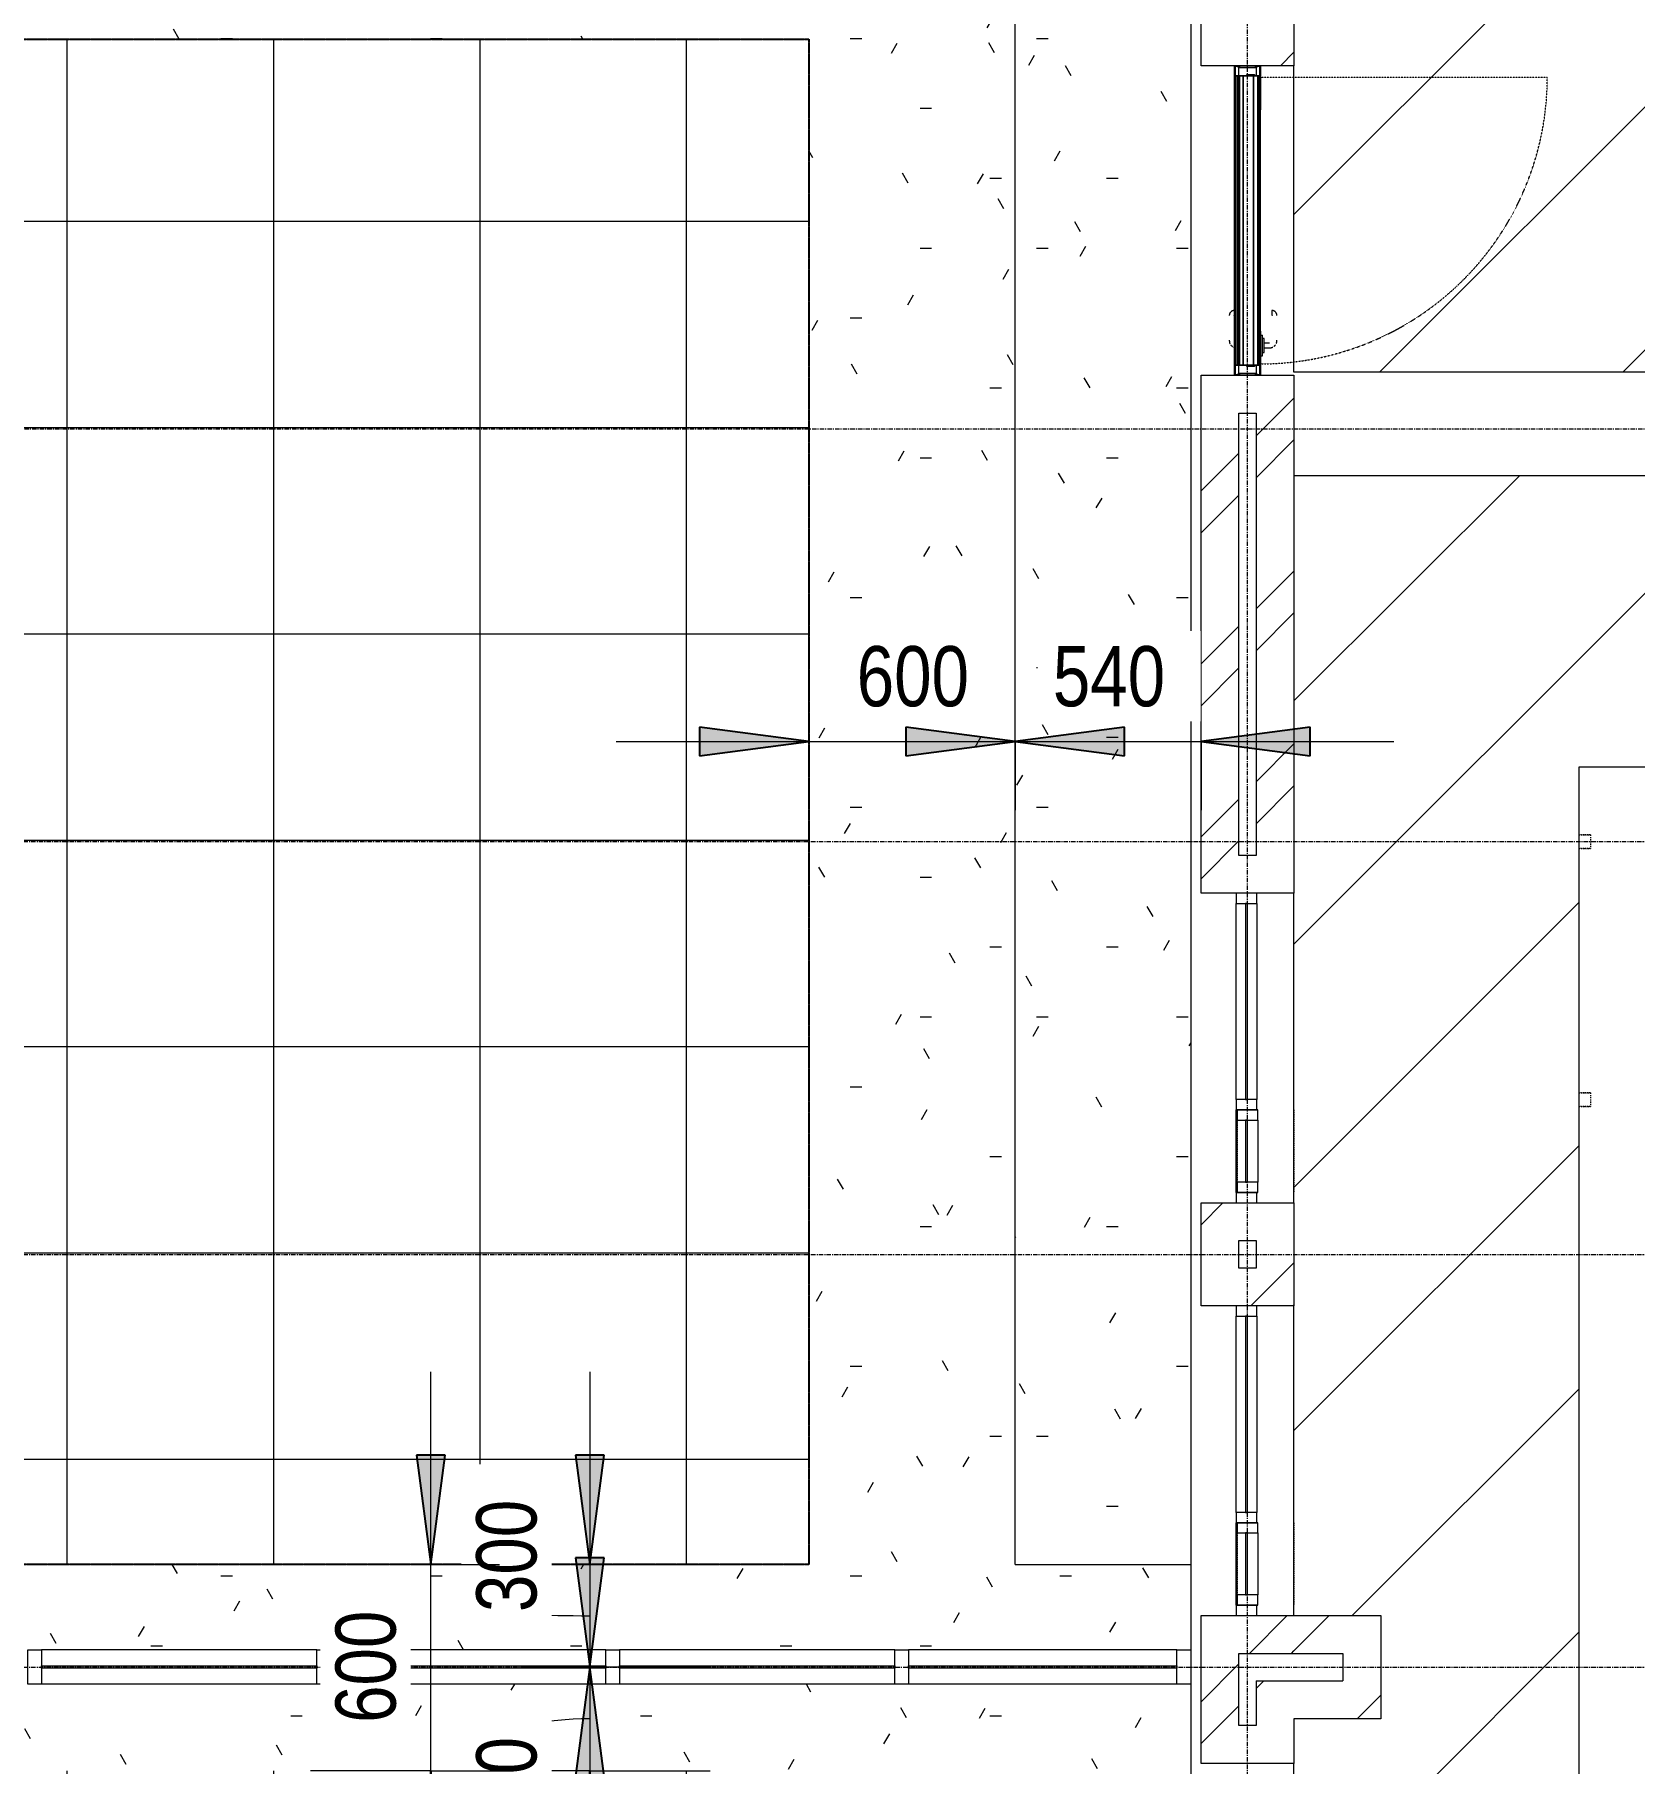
# Model space of a CAD drawing. Header units: millimetres. Extents: x 2814 to 112404, y -27229 to 26301.
# Drawn here: x 40302 to 44952, y -13956 to -8929 of the extents above; entities that cross this region are included whole.
import ezdxf

# ---------------------------------------------------------------- set-up
doc = ezdxf.new("R2010")
doc.units = ezdxf.units.MM
for name, pattern in [('Dash', [6.35, 3.175, -3.175]), ('Dash 1000', [2, 1, -1]), ('Detail Dash', [1.1, 0.55, -0.55]), ('Grid Line', [22.225, 12.7, -3.175, 3.175, -3.175])]:
    doc.linetypes.add(name, pattern=pattern)
for name, color, linetype, lineweight in [('A-ANNO-DIMS', 211, 'Continuous', 5), ('A-ANNO-DIMS-100', 211, 'Continuous', 5), ('A-CLNG', 13, 'Continuous', 9), ('A-CLNG-PATT', 13, 'Continuous', 9), ('A-DETL', 90, 'Continuous', 5), ('A-DOOR', 31, 'Continuous', 5), ('A-GLAZ', 151, 'Continuous', 5), ('A-GLAZ-CURT', 52, 'Continuous', 5), ('A-GLAZ-CWMG', 51, 'Continuous', 5), ('A-GLAZ-HDLN', 1, 'Dash', 9), ('A-WALL', 113, 'Continuous', 9), ('A-WALL-PATT', 111, 'Continuous', 9), ('I-WALL', 2, 'Continuous', 9), ('S-BEAM', 12, 'Continuous', 5), ('S-GRID', 1, 'Continuous', 5)]:
    doc.layers.add(name, color=color, linetype=linetype, lineweight=lineweight)
doc.styles.add('Arial_8', font='arial.ttf', dxfattribs={"width": 0.8, "height": 175})
doc.dimstyles.new('SVA_Arc_Length-1_8mm_BLUE_Arrow', dxfattribs={"dimscale": 304.8, "dimtxt": 178.545395, "dimasz": 1.041667, "dimexe": 0.656168, "dimexo": 0.0625, "dimgap": 0.164042, "dimtad": 1, "dimdec": 0, "dimrnd": 5, "dimzin": 0, "dimdsep": 46, "dimtxsty": 'Arial_8', "dimsah": 1, "dimcen": 0.09, "dimdle": 0.459318, "dimazin": 0, "dimtfac": 1, "dimtdec": 4, "dimtix": 1, "dimtmove": 0, "dimatfit": 3, "dimfxl": 1.148294, "dimfxlon": 1, "dimtvp": 1, "dimtfill": 1, "dimtolj": 1, "dimtzin": 0, "dimarcsym": 2})
doc.dimstyles.new('SVA_Arc_Length-1_8mm_BLUE_Arrow_3', dxfattribs={"dimscale": 304.8, "dimtxt": 178.545395, "dimasz": 1.041667, "dimexe": 0.656168, "dimexo": 0.0625, "dimgap": 0.164042, "dimtad": 1, "dimdec": 0, "dimrnd": 5, "dimzin": 0, "dimdsep": 46, "dimtxsty": 'Arial_8', "dimsah": 1, "dimcen": 0.09, "dimdle": 0.459318, "dimazin": 0, "dimtfac": 1, "dimtdec": 4, "dimtix": 1, "dimtmove": 1, "dimatfit": 3, "dimfxl": 1.148294, "dimfxlon": 1, "dimtvp": 1, "dimtfill": 1, "dimtolj": 1, "dimtzin": 0, "dimarcsym": 2})
pattern_1 = [(45, (60486, 0), (-251.447, 251.447), []), (45, (60486, 381), (-251.447, 251.447), [])]

# ---------------------------------------------------------------- blocks, each defined once
blk = doc.blocks.new('W-02 900x1660 - 900-1480273-CEILING - GROUND STOREY PLAN')
at = {"layer": 'A-GLAZ'}
for p, q in [((475, 27), (475, -33)), ((505, 27), (475, 27)), ((505, -33), (505, 27)), ((505, 27), (1075, 27)), ((505, 0), (505, -6)), ((1075, 0), (505, 0)), ((1075, 27), (1075, -33)), ((1105, 27), (1075, 27)), ((1075, -6), (1075, 0)), ((1105, 30), (1105, -30)), ((1135, 30), (1105, 30)), ((1105, -33), (1105, 27)), ((1135, -30), (1135, 30)), ((1135, 30), (1315, 30)), ((1135, 0), (1135, -6)), ((1315, 0), (1135, 0)), ((1315, 30), (1315, -30)), ((1345, 30), (1315, 30)), ((1315, -6), (1315, 0)), ((1345, -30), (1345, 30)), ((1345, 27), (1345, -33)), ((1375, 27), (1345, 27)), ((1375, -33), (1375, 27)), ((475, -33), (505, -33)), ((505, -6), (1075, -6)), ((1075, -33), (505, -33)), ((1075, -33), (1105, -33)), ((1105, -30), (1135, -30)), ((1345, -33), (1105, -33)), ((1135, -6), (1315, -6)), ((1315, -30), (1135, -30)), ((1315, -30), (1345, -30)), ((1345, -33), (1375, -33))]:
    blk.add_line(p, q, dxfattribs=at)
at = {"layer": 'A-GLAZ-HDLN'}
for p, q in [((1105, 135), (1345, 135)), ((1345, 135), (1330, 135)), ((1135, -30), (1345, -30))]:
    blk.add_line(p, q, dxfattribs=at)
blk = doc.blocks.new('System Panel - Glazed-1437301-CEILING - GROUND STOREY PLAN')
at = {"layer": 'A-GLAZ-CURT'}
for p, q in [((-390, -3.25), (-390, 3.25)), ((-390, 3.25), (390, 3.25)), ((390, 3.25), (390, -3.25)), ((390, -3.25), (-390, -3.25))]:
    blk.add_line(p, q, dxfattribs=at)
blk = doc.blocks.new('Rectangular Mullion - Rectangular Mullion 1-1416826-CEILING - GROUND STOREY PLAN')
at = {"layer": 'A-GLAZ-CWMG'}
for p, q in [((-19363.6, -13625.2), (-20163.6, -13625.2)), ((-19363.6, -13725.2), (-20163.6, -13725.2))]:
    blk.add_line(p, q, dxfattribs=at)
blk = doc.blocks.new('Door Aluminium - Single Opening Out with Cill - Door Aluminium Single Opening Out with Cill 900x2380-1421188-CEILING - GROUND STOREY PLAN')
at = {"layer": 'A-DOOR', "linetype": 'Detail Dash'}
blk.add_line((-417, 37.3), (-417, 871.3), dxfattribs=at)
at = {"layer": 'A-DOOR'}
for p, q in [((261.4, 70.5), (262.4, 70.5)), ((261.4, 70.5), (273.4, 70.5)), ((273.6, 70.5), (275.4, 70.5)), ((273.6, 70.5), (275.4, 70.5)), ((356.4, 63.5), (356.4, 48.1)), ((370.4, 48.1), (370.4, 63.5)), ((-450, 22), (-450, 37.5)), ((-450, 37.5), (-420, 37.5)), ((-448.5, 22), (-450, 22)), ((-448.5, 22), (-450, 22)), ((-445.5, 24.5), (-448.5, 24.5)), ((-448.5, 24.5), (-448.5, 22)), ((-445.5, 24.5), (-448.5, 24.5)), ((-448.5, 22), (-448.5, 24.5)), ((-448.5, 22), (-445.4, 22)), ((-422, 35.5), (-448, 35.5)), ((-448, 35.5), (-448, 26.3)), ((-448, 26.3), (-443.7, 26.3)), ((-445.5, -24.5), (-445.5, 24.5)), ((-443.7, 26.3), (-443.7, -26.3)), ((-422, 26.3), (-443.7, 26.3)), ((-424.4, -1.8), (-424.4, 20.3)), ((-424.4, 20.3), (-422, 20.3)), ((-424.4, 20.3), (-422, 20.3)), ((-421, 18.5), (-422.6, 18.5)), ((-422.6, 18.5), (-422.6, 0)), ((-421, 18.5), (-422.6, 18.5)), ((-422.6, 0), (-421.3, 0)), ((-422.6, 0), (-421.3, 0)), ((-422, 20.3), (-422, 35.5)), ((-421.3, 0), (-421, 3)), ((-421, 3), (-421.3, 0)), ((-421, 17), (-421, 18.5)), ((-421, 18.5), (-421, 17)), ((-420, 17), (-421, 17)), ((-421, 3), (-420, 3)), ((-420, 37.5), (-420, 35.5)), ((333.4, 37.5), (-420, 37.5)), ((-420, 35.5), (-420, 32)), ((420, 35.5), (-420, 35.5)), ((-420, 32), (-420, 29.9)), ((420, 32), (-420, 32)), ((-420, 29.9), (-420, 18.5)), ((420, 29.9), (-420, 29.9)), ((-420, 18.5), (-420, 17)), ((420, 18.5), (-420, 18.5)), ((-420, 17), (-420, -11.5)), ((420, 17), (-420, 17)), ((-417, 37.3), (-322, 37.3)), ((-417, 35.5), (-417, 37.3)), ((-322, 37.3), (-322, 35.5)), ((322, 37.3), (-322, 37.3)), ((322, 35.5), (322, 37.3)), ((322, 37.3), (417, 37.3)), ((393.4, 43.5), (333.4, 43.5)), ((333.4, 37.5), (333.4, 43.5)), ((333.4, 37.5), (393.4, 37.5)), ((343.4, 48.1), (343.4, 43.5)), ((383.4, 48.1), (343.4, 48.1)), ((344.1, 48.1), (343.4, 48.1)), ((383.4, 48.1), (382.8, 48.1)), ((383.4, 43.5), (383.4, 48.1)), ((393.4, 37.5), (393.4, 43.5)), ((420, 37.5), (393.4, 37.5)), ((417, 37.3), (417, 35.5)), ((420, 35.5), (420, 37.5)), ((420, 37.5), (450, 37.5)), ((420, 32), (420, 35.5)), ((420, 29.9), (420, 32)), ((420, 18.5), (420, 29.9)), ((420, 17), (420, 18.5)), ((420, -11.5), (420, 17)), ((421, 17), (420, 17)), ((420, 3), (421, 3)), ((422.6, 18.5), (421, 18.5)), ((421, 18.5), (421, 17)), ((422.6, 18.5), (421, 18.5)), ((421, 18.5), (421, 17)), ((421, 3), (421.3, 0)), ((421, 3), (421.3, 0)), ((421.3, 0), (422.6, 0)), ((421.3, 0), (422.6, 0)), ((448, 35.5), (422, 35.5)), ((422, 35.5), (422, 20.3)), ((443.7, 26.3), (422, 26.3)), ((422, 20.3), (424.4, 20.3)), ((422, 20.3), (424.4, 20.3)), ((422.6, 0), (422.6, 18.5)), ((424.4, 20.3), (424.4, -1.8)), ((443.7, -26.3), (443.7, 26.3)), ((443.7, 26.3), (448, 26.3)), ((445.4, 22), (448.5, 22)), ((448.5, 24.5), (445.5, 24.5)), ((445.5, 24.5), (445.5, -24.5)), ((448.5, 24.5), (445.5, 24.5)), ((448, 26.3), (448, 35.5)), ((448.5, 22), (448.5, 24.5)), ((448.5, 22), (448.5, 24.5)), ((450, 22), (448.5, 22)), ((450, 22), (448.5, 22)), ((450, 37.5), (450, 22)), ((-450, -37.5), (-450, -22)), ((-450, -22), (-448.5, -22)), ((-450, -22), (-448.5, -22)), ((-420, -37.5), (-450, -37.5)), ((-448.5, -22), (-448.5, -24.5)), ((-445.5, -22), (-448.5, -22)), ((-448.5, -24.5), (-448.5, -22)), ((-448.5, -24.5), (-445.5, -24.5)), ((-448.5, -24.5), (-445.5, -24.5)), ((-443.7, -26.3), (-448, -26.3)), ((-448, -26.3), (-448, -35.5)), ((-448, -35.5), (-421.8, -35.5)), ((-443.7, -26.3), (-421.8, -26.3)), ((-421.8, -1.8), (-424.4, -1.8)), ((-421.8, -1.8), (-424.4, -1.8)), ((-421.8, -35.5), (-421.8, -1.8)), ((-420, -11.5), (-420, -13)), ((420, -11.5), (-420, -11.5)), ((-420, -13), (-420, -22.1)), ((420, -13), (-420, -13)), ((-420, -22.1), (-420, -23.9)), ((420, -22.1), (-420, -22.1)), ((-420, -23.9), (-420, -28.6)), ((420, -23.9), (-420, -23.9)), ((-420, -28.6), (-420, -30)), ((420, -28.6), (-420, -28.6)), ((-420, -30), (-420, -34.5)), ((420, -30), (-420, -30)), ((-420, -34.5), (-420, -37.5)), ((420, -34.5), (-420, -34.5)), ((420, -37.5), (-420, -37.5)), ((273.4, -38), (261.4, -38)), ((262.4, -38), (261.4, -38)), ((275.4, -38), (273.6, -38)), ((275.4, -38), (273.6, -38)), ((420, -13), (420, -11.5)), ((420, -22.1), (420, -13)), ((420, -23.9), (420, -22.1)), ((420, -28.6), (420, -23.9)), ((420, -30), (420, -28.6)), ((420, -34.5), (420, -30)), ((420, -37.5), (420, -34.5)), ((450, -37.5), (420, -37.5)), ((424.4, -1.8), (421.8, -1.8)), ((421.8, -1.8), (421.8, -35.5)), ((424.4, -1.8), (421.8, -1.8)), ((421.8, -26.3), (443.7, -26.3)), ((421.8, -35.5), (448, -35.5)), ((448, -26.3), (443.7, -26.3)), ((448.5, -22), (445.5, -22)), ((445.5, -24.5), (448.5, -24.5)), ((445.5, -24.5), (448.5, -24.5)), ((448, -35.5), (448, -26.3)), ((448.5, -24.5), (448.5, -22)), ((448.5, -22), (450, -22)), ((448.5, -24.5), (448.5, -22)), ((448.5, -22), (450, -22)), ((450, -22), (450, -37.5))]:
    blk.add_line(p, q, dxfattribs=at)
at = {"layer": 'A-DOOR', "flags": 128}
for points in [[(265.3, 80.5), (264.9, 80.1), (264.5, 79.6), (264.2, 79.1), (263.8, 78.6), (263.5, 78.1), (263.2, 77.6), (262.9, 77), (262.7, 76.5), (262.5, 75.9), (262.3, 75.4), (262.1, 74.8), (261.9, 74.2), (261.8, 73.6), (261.7, 73), (261.6, 72.5), (261.5, 71.9), (261.5, 71.3), (261.4, 70.7), (261.4, 70.5)], [(276.4, 85.5), (275.8, 85.5), (275.2, 85.5), (274.7, 85.4), (274.1, 85.3), (273.5, 85.2), (272.9, 85.1), (272.3, 84.9), (271.7, 84.7), (271.2, 84.5), (270.6, 84.3), (270.1, 84.1), (269.5, 83.8), (269, 83.5), (268.5, 83.2), (268, 82.9), (267.5, 82.5), (267, 82.2), (266.6, 81.8)], [(275.4, 70.5), (275.4, 70.5), (275.4, 70.6), (275.5, 70.6), (275.5, 70.7), (275.5, 70.7), (275.5, 70.7), (275.5, 70.8), (275.5, 70.8), (275.5, 70.9), (275.5, 70.9), (275.5, 70.9), (275.6, 71), (275.6, 71), (275.6, 71), (275.6, 71.1), (275.6, 71.1), (275.7, 71.1), (275.7, 71.2), (275.7, 71.2), (275.7, 71.2), (275.8, 71.2), (275.8, 71.3), (275.8, 71.3), (275.9, 71.3), (275.9, 71.3), (275.9, 71.4), (276, 71.4), (276, 71.4), (276, 71.4), (276.1, 71.4), (276.1, 71.4), (276.2, 71.5), (276.2, 71.5), (276.2, 71.5), (276.3, 71.5), (276.3, 71.5), (276.4, 71.5), (276.4, 71.5)], [(358, 83.3), (357.2, 83.7), (356.4, 84), (355.6, 84.3), (354.8, 84.6), (353.9, 84.8), (353, 85), (352.2, 85.2), (351.3, 85.3), (350.4, 85.4), (349.6, 85.5), (348.7, 85.5), (348.4, 85.5)], [(366.1, 76.6), (365.6, 77.3), (365, 78), (364.4, 78.7), (363.8, 79.3), (363.1, 79.9), (362.5, 80.5), (361.8, 81), (361.1, 81.5)], [(370.4, 63.5), (370.4, 64.4), (370.4, 65.3), (370.3, 66.1), (370.2, 67), (370, 67.9), (369.8, 68.7), (369.6, 69.6), (369.3, 70.4), (369, 71.3), (368.7, 72.1), (368.4, 72.9), (368, 73.7)], [(261.4, -38), (261.5, -38.6), (261.5, -39.2), (261.6, -39.8), (261.6, -40.4), (261.7, -41), (261.9, -41.6), (262, -42.1), (262.2, -42.7), (262.4, -43.3), (262.6, -43.8), (262.9, -44.4), (263.1, -44.9), (263.4, -45.5), (263.7, -46), (264.1, -46.5), (264.4, -47), (264.8, -47.4), (265.2, -47.9)], [(266.4, -49.2), (266.9, -49.6), (267.4, -49.9), (267.8, -50.3), (268.3, -50.6), (268.9, -50.9), (269.4, -51.2), (269.9, -51.5), (270.5, -51.8), (271, -52), (271.6, -52.2), (272.1, -52.4), (272.7, -52.5), (273.3, -52.7), (273.9, -52.8), (274.5, -52.9), (275.1, -52.9), (275.7, -53), (276.3, -53), (276.4, -53)], [(276.4, -39), (276.4, -39), (276.3, -39), (276.3, -39), (276.2, -39), (276.2, -39), (276.2, -39), (276.1, -38.9), (276.1, -38.9), (276.1, -38.9), (276, -38.9), (276, -38.9), (275.9, -38.9), (275.9, -38.8), (275.9, -38.8), (275.8, -38.8), (275.8, -38.8), (275.8, -38.8), (275.8, -38.7), (275.7, -38.7), (275.7, -38.7), (275.7, -38.6), (275.7, -38.6), (275.6, -38.6), (275.6, -38.5), (275.6, -38.5), (275.6, -38.5), (275.5, -38.4), (275.5, -38.4), (275.5, -38.4), (275.5, -38.3), (275.5, -38.3), (275.5, -38.2), (275.5, -38.2), (275.5, -38.2), (275.5, -38.1), (275.4, -38.1), (275.4, -38.1), (275.4, -38), (275.4, -38)], [(361.6, -48.6), (362.3, -48.1), (363, -47.5), (363.6, -46.9), (364.2, -46.3), (364.8, -45.7), (365.4, -45), (365.9, -44.3), (366.5, -43.6)], [(368.2, -40.6), (368.6, -39.8), (369, -39), (369.3, -38.1), (369.5, -37.3)], [(348.4, -53), (349.3, -53), (350.2, -52.9), (351.1, -52.8), (352, -52.7), (352.8, -52.6), (353.7, -52.4), (354.5, -52.1), (355.4, -51.9), (356.2, -51.6), (357, -51.3), (357.8, -50.9), (358.6, -50.5)]]:
    blk.add_lwpolyline(points, dxfattribs=at)
at = {"layer": 'A-DOOR', "linetype": 'Detail Dash'}
blk.add_arc((-417, 37.3), 834, 360, 90, dxfattribs=at)
blk = doc.blocks.new('Timber Truss - Timber Truss 2-1376233-CEILING - GROUND STOREY PLAN')
at = {"layer": 'S-BEAM', "linetype": 'Dash'}
for p, q in [((7730, 0), (7696.5, 0)), ((7696.5, 0), (7730, 0)), ((7730, 0), (7730, -40)), ((7730, 0), (7730, -40)), ((7696.5, -40), (7730, -40)), ((7730, -40), (7696.5, -40))]:
    blk.add_line(p, q, dxfattribs=at)
blk = doc.blocks.new('System Panel - Glazed-1437304-CEILING - GROUND STOREY PLAN')
at = {"layer": 'A-GLAZ-CURT'}
for p, q in [((-400, -3.25), (-400, 3.25)), ((-400, 3.25), (400, 3.25)), ((400, 3.25), (400, -3.25)), ((400, -3.25), (-400, -3.25))]:
    blk.add_line(p, q, dxfattribs=at)
blk = doc.blocks.new('Rectangular Mullion - Rectangular Mullion 1-1416844-CEILING - GROUND STOREY PLAN')
at = {"layer": 'A-GLAZ-CWMG'}
for p, q in [((-26914.6, -13625.2), (-27694.6, -13625.2)), ((-26914.6, -13725.2), (-27694.6, -13725.2))]:
    blk.add_line(p, q, dxfattribs=at)
blk = doc.blocks.new('Rectangular Mullion - Rectangular Mullion 1-1437300-CEILING - GROUND STOREY PLAN')
at = {"layer": 'A-GLAZ-CWMG', "lineweight": 9}
for p, q in [((20, 50), (-20, 50)), ((-20, 50), (-20, -50)), ((20, -50), (20, 50)), ((-20, -50), (20, -50))]:
    blk.add_line(p, q, dxfattribs=at)
blk = doc.blocks.new('Rectangular Mullion - Rectangular Mullion 1-1437306-CEILING - GROUND STOREY PLAN')
at = {"layer": 'A-GLAZ-CWMG', "lineweight": 9}
for p, q in [((-40, 50), (0, 50)), ((-40, -50), (-40, 50)), ((0, 50), (0, -50)), ((0, -50), (-40, -50))]:
    blk.add_line(p, q, dxfattribs=at)
blk = doc.blocks.new('Ceilings 2 - Ceilings 2-1432844-CEILING - GROUND STOREY PLAN')
at = {"layer": 'A-CLNG-PATT'}
h = blk.add_hatch(dxfattribs=at)
h.set_pattern_fill('FP_19', color=252, style=0, pattern_type=2)
h.set_pattern_definition([(0, (0, 0), (812.8, 203.2), [33.528, -576.072, 33.528, -576.072, -3251.2]), (0, (0, 0), (812.8, 203.2), [-1219.2, 33.528, -1185.672, 33.528, -576.072, -1422.4]), (0, (0, 0), (812.8, 203.2), [-3048, 33.528, -372.872, 33.528, -982.472]), (120, (304.8, 101.6), (-582.3764, 602.3054), [33.528, -576.072, 33.528, -576.072, -3251.2]), (120, (304.8, 101.6), (-582.3764, 602.3054), [-1219.2, 33.528, -1185.672, 33.528, -576.072, -1422.4]), (120, (304.8, 101.6), (-582.3764, 602.3054), [-3048, 33.528, -372.872, 33.528, -982.472]), (240, (406.4, 508), (-230.4236, -805.5054), [33.528, -576.072, 33.528, -576.072, -3251.2]), (240, (406.4, 508), (-230.4236, -805.5054), [-1219.2, 33.528, -1185.672, 33.528, -576.072, -1422.4]), (240, (406.4, 508), (-230.4236, -805.5054), [-3048, 33.528, -372.872, 33.528, -982.472])])
h.paths.add_polyline_path([(-17333.6, -21400.7), (-17333.6, -13973.2), (-16823.6, -13973.2), (-16823.6, -13725.2), (-27704.6, -13725.2), (-27704.6, -13973.2), (-27164.6, -13973.2), (-27164.6, -21400.7), (-17728.7, -21400.7)])
h.paths.add_polyline_path([(-17933.6, -20800.7), (-26564.6, -20800.7), (-26564.6, -13977.2), (-17933.6, -13977.2), (-17933.6, -20507)])
h.paths.add_polyline_path([(-17201.9, -13625.2), (-16823.6, -13625.2), (-16823.6, -13377.2), (-17333.6, -13377.2), (-17333.6, -8342.7), (-27164.6, -8342.7), (-27164.6, -13377.2), (-27704.6, -13377.2), (-27704.6, -13625.2), (-17333.6, -13625.2)])
h.paths.add_polyline_path([(-17933.6, -13377.2), (-26564.6, -13377.2), (-26564.6, -8942.7), (-17933.6, -8942.7), (-17933.6, -13255.6)])
at = {"layer": 'A-CLNG'}
for p, q in [((-17333.6, -13377.2), (-17333.6, -8342.7)), ((-26564.6, -8942.7), (-17933.6, -8942.7)), ((-17933.6, -8942.7), (-17933.6, -13377.2)), ((-17933.6, -13377.2), (-26564.6, -13377.2)), ((-17333.6, -13377.2), (-16823.6, -13377.2))]:
    blk.add_line(p, q, dxfattribs=at)
blk = doc.blocks.new('DIMBLOCK11-CEILING - GROUND STOREY PLAN')
at = {"layer": 'A-ANNO-DIMS-100', "lineweight": 25}
for points in [[(41916.2, -13675.2), (41958, -13357.7), (41874.4, -13357.7)], [(41916.2, -13977.2), (41874.4, -14294.7), (41958, -14294.7)]]:
    blk.add_hatch(color=256, dxfattribs=at).paths.add_polyline_path(points)
at = {"layer": 'A-ANNO-DIMS-100'}
for p, q in [((41916.2, -13114.9), (41916.2, -14537.4)), ((41916.2, -13675.2), (41716.2, -13675.2)), ((41916.2, -13675.2), (42266.2, -13675.2)), ((41916.2, -13977.2), (41716.2, -13977.2)), ((41916.2, -13977.2), (42266.2, -13977.2))]:
    blk.add_line(p, q, dxfattribs=at)
at = {"layer": 'A-ANNO-DIMS-100', "lineweight": 25}
for p, q in [((41958, -13357.7), (41874.4, -13357.7)), ((41874.4, -13357.7), (41916.2, -13675.2)), ((41916.2, -13675.2), (41958, -13357.7)), ((41916.2, -13977.2), (41874.4, -14294.7)), ((41958, -14294.7), (41916.2, -13977.2)), ((41874.4, -14294.7), (41958, -14294.7))]:
    blk.add_line(p, q, dxfattribs=at)
at = {"layer": 'A-ANNO-DIMS-100'}
blk.add_ellipse((41916.2, -13883.7), major_axis=(-240.3, 0), ratio=0.239455, start_param=4.712389, end_param=6.283185, dxfattribs=at)
at = {"layer": 'A-ANNO-DIMS-100', "color": 0, "insert": (41586, -14205.1), "char_height": 175, "width": 385.658, "attachment_point": 1, "rotation": 90, "line_spacing_factor": 0.941778, "style": 'Arial_8', "bg_fill": 3, "box_fill_scale": 1.25, "bg_fill_color": 256, "bg_fill_true_color": 13158600, "bg_fill_transparency": 0}
blk.add_mtext('300', dxfattribs=at)
blk = doc.blocks.new('DIMBLOCK12-CEILING - GROUND STOREY PLAN')
at = {"layer": 'A-ANNO-DIMS-100', "lineweight": 25}
for points in [[(41916.2, -13377.2), (41958, -13059.7), (41874.4, -13059.7)], [(41916.2, -13675.2), (41874.4, -13992.7), (41958, -13992.7)]]:
    blk.add_hatch(color=256, dxfattribs=at).paths.add_polyline_path(points)
at = {"layer": 'A-ANNO-DIMS-100'}
for p, q in [((41916.2, -12816.9), (41916.2, -14235.4)), ((41916.2, -13377.2), (41716.2, -13377.2)), ((41916.2, -13377.2), (42266.2, -13377.2)), ((41916.2, -13675.2), (41716.2, -13675.2)), ((41916.2, -13675.2), (42266.2, -13675.2))]:
    blk.add_line(p, q, dxfattribs=at)
at = {"layer": 'A-ANNO-DIMS-100', "lineweight": 25}
for p, q in [((41958, -13059.7), (41874.4, -13059.7)), ((41874.4, -13059.7), (41916.2, -13377.2)), ((41916.2, -13377.2), (41958, -13059.7)), ((41916.2, -13675.2), (41874.4, -13992.7)), ((41958, -13992.7), (41916.2, -13675.2)), ((41874.4, -13992.7), (41958, -13992.7))]:
    blk.add_line(p, q, dxfattribs=at)
at = {"layer": 'A-ANNO-DIMS-100'}
blk.add_ellipse((41916.2, -13515.5), major_axis=(-240.3, 0), ratio=0.044359, start_param=0, end_param=1.570796, dxfattribs=at)
at = {"layer": 'A-ANNO-DIMS-100', "color": 0, "insert": (41586, -13515.5), "char_height": 175, "width": 385.658, "attachment_point": 1, "rotation": 90, "line_spacing_factor": 0.941778, "style": 'Arial_8', "bg_fill": 3, "box_fill_scale": 1.25, "bg_fill_color": 256, "bg_fill_true_color": 13158600, "bg_fill_transparency": 0}
blk.add_mtext('300', dxfattribs=at)
blk = doc.blocks.new('DIMBLOCK13-CEILING - GROUND STOREY PLAN')
at = {"layer": 'A-ANNO-DIMS-100', "lineweight": 25}
for points in [[(41454, -13377.2), (41495.8, -13059.7), (41412.2, -13059.7)], [(41454, -13977.2), (41412.2, -14294.7), (41495.8, -14294.7)]]:
    blk.add_hatch(color=256, dxfattribs=at).paths.add_polyline_path(points)
at = {"layer": 'A-ANNO-DIMS-100'}
for p, q in [((41454, -14537.4), (41454, -12816.9)), ((41454, -13377.2), (41104, -13377.2)), ((41454, -13377.2), (41654, -13377.2)), ((41454, -13977.2), (41104, -13977.2)), ((41454, -13977.2), (41654, -13977.2))]:
    blk.add_line(p, q, dxfattribs=at)
at = {"layer": 'A-ANNO-DIMS-100', "lineweight": 25}
for p, q in [((41495.8, -13059.7), (41412.2, -13059.7)), ((41412.2, -13059.7), (41454, -13377.2)), ((41454, -13377.2), (41495.8, -13059.7)), ((41454, -13977.2), (41412.2, -14294.7)), ((41495.8, -14294.7), (41454, -13977.2)), ((41412.2, -14294.7), (41495.8, -14294.7))]:
    blk.add_line(p, q, dxfattribs=at)
at = {"layer": 'A-ANNO-DIMS-100', "color": 0, "insert": (41176.8, -13837.9), "char_height": 175, "width": 385.658, "attachment_point": 1, "rotation": 90, "line_spacing_factor": 0.941778, "style": 'Arial_8', "bg_fill": 3, "box_fill_scale": 1.25, "bg_fill_color": 256, "bg_fill_true_color": 13158600, "bg_fill_transparency": 0}
blk.add_mtext('600', dxfattribs=at)
blk = doc.blocks.new('DIMBLOCK42-CEILING - GROUND STOREY PLAN')
at = {"layer": 'A-ANNO-DIMS-100', "lineweight": 25}
for points in [[(43152.4, -10984.4), (42834.9, -10942.6), (42834.9, -11026.2)], [(43692.4, -10984.4), (44009.9, -11026.2), (44009.9, -10942.6)]]:
    blk.add_hatch(color=256, dxfattribs=at).paths.add_polyline_path(points)
at = {"layer": 'A-ANNO-DIMS-100'}
for p, q in [((43152.4, -10984.4), (43152.4, -10634.4)), ((43692.4, -10984.4), (43692.4, -10634.4)), ((42592.2, -10984.4), (44252.7, -10984.4)), ((43152.4, -10984.4), (43152.4, -11184.4)), ((43692.4, -10984.4), (43692.4, -11184.4))]:
    blk.add_line(p, q, dxfattribs=at)
at = {"layer": 'A-ANNO-DIMS-100', "lineweight": 25}
for p, q in [((43152.4, -10984.4), (42834.9, -10942.6)), ((42834.9, -10942.6), (42834.9, -11026.2)), ((44009.9, -10942.6), (43692.4, -10984.4)), ((44009.9, -11026.2), (44009.9, -10942.6)), ((42834.9, -11026.2), (43152.4, -10984.4)), ((43692.4, -10984.4), (44009.9, -11026.2))]:
    blk.add_line(p, q, dxfattribs=at)
at = {"layer": 'A-ANNO-DIMS-100', "color": 0, "insert": (43261.7, -10707.2), "char_height": 175, "width": 385.658, "attachment_point": 1, "line_spacing_factor": 0.941778, "style": 'Arial_8', "bg_fill": 3, "box_fill_scale": 1.25, "bg_fill_color": 256, "bg_fill_true_color": 13158600, "bg_fill_transparency": 0}
blk.add_mtext('540', dxfattribs=at)
blk = doc.blocks.new('DIMBLOCK43-CEILING - GROUND STOREY PLAN')
at = {"layer": 'A-ANNO-DIMS-100', "lineweight": 25}
for points in [[(42552.4, -10984.4), (42234.9, -10942.6), (42234.9, -11026.2)], [(43152.4, -10984.4), (43469.9, -11026.2), (43469.9, -10942.6)]]:
    blk.add_hatch(color=256, dxfattribs=at).paths.add_polyline_path(points)
at = {"layer": 'A-ANNO-DIMS-100'}
for p, q in [((42552.4, -10984.4), (42552.4, -10634.4)), ((43152.4, -10984.4), (43152.4, -10634.4)), ((41992.2, -10984.4), (43712.7, -10984.4)), ((42552.4, -10984.4), (42552.4, -11184.4)), ((43152.4, -10984.4), (43152.4, -11184.4))]:
    blk.add_line(p, q, dxfattribs=at)
at = {"layer": 'A-ANNO-DIMS-100', "lineweight": 25}
for p, q in [((42552.4, -10984.4), (42234.9, -10942.6)), ((42234.9, -10942.6), (42234.9, -11026.2)), ((43469.9, -10942.6), (43152.4, -10984.4)), ((43469.9, -11026.2), (43469.9, -10942.6)), ((42234.9, -11026.2), (42552.4, -10984.4)), ((43152.4, -10984.4), (43469.9, -11026.2))]:
    blk.add_line(p, q, dxfattribs=at)
at = {"layer": 'A-ANNO-DIMS-100', "color": 0, "insert": (42691.7, -10707.2), "char_height": 175, "width": 385.658, "attachment_point": 1, "line_spacing_factor": 0.941778, "style": 'Arial_8', "bg_fill": 3, "box_fill_scale": 1.25, "bg_fill_color": 256, "bg_fill_true_color": 13158600, "bg_fill_transparency": 0}
blk.add_mtext('600', dxfattribs=at)

msp = doc.modelspace()

# ---------------------------------------------------------------- hatches: boundary and pattern name
at = {"layer": 'A-CLNG-PATT'}
h = msp.add_hatch(dxfattribs=at)
h.set_pattern_fill('FP_3', color=256, style=0, pattern_type=2)
h.set_pattern_definition([(45, (60486, 0), (-353.5534, 353.5534), [])])
h.paths.add_polyline_path([(44790.4, -23033.8), (44790.4, -11058.7), (47939.9, -11058.7), (47939.9, -10259.8), (48014.9, -10259.8), (48014.9, -11058.7), (58739.9, -11058.7), (58739.9, -10285.7), (58814.9, -10285.7), (58814.9, -11058.7), (60960.4, -11058.7), (60960.4, -6077.3), (60112.4, -6077.3), (60112.4, -10210.7), (43962.4, -10210.7), (43962.4, -13525.7), (44214.4, -13525.7), (44214.4, -13825.7), (43962.4, -13825.7), (43962.4, -18319.7), (44214.4, -18319.7), (44214.4, -18619.7), (43962.4, -18619.7), (43962.4, -22210.7), (30225.4, -22210.7), (30225.4, 1031.3), (58747.4, 1031.3), (58747.4, 1859.3), (48014.9, 1859.3), (48014.9, 1090.1), (47939.9, 1090.1), (47939.9, 1859.3), (38414.9, 1859.3), (38414.9, 1105.1), (38339.9, 1105.1), (38339.9, 1859.3), (29377.4, 1859.3), (29377.4, -1265.5), (30175.4, -1265.5), (30175.4, -1340.5), (29377.4, -1340.5), (29377.4, -7635.5), (30175.4, -7635.5), (30175.4, -7710.5), (29377.4, -7710.5), (29377.4, -7729.7), (30205.4, -7729.7), (30205.4, -7802.7), (29377.4, -7802.7), (29377.4, -20829.5), (30175.4, -20829.5), (30175.4, -20904.5), (29377.4, -20904.5), (29377.4, -23033.8), (33312.4, -23033.8), (33312.4, -22259.8), (33387.4, -22259.8), (33387.4, -23033.8), (43123.9, -23033.8), (43123.9, -22259.8), (43198.9, -22259.8), (43198.9, -23033.8)])
h.paths.add_polyline_path([(32511.4, -21910.7), (32511.4, -18625.7), (32259.4, -18625.7), (32259.4, -18325.7), (32511.4, -18325.7), (32511.4, -13825.7), (32239.4, -13825.7), (32239.4, -13525.7), (32511.4, -13525.7), (32511.4, -11425.7), (32259.4, -11425.7), (32259.4, -11125.7), (32511.4, -11125.7), (32511.4, -7825.7), (30525.4, -7825.7), (30525.4, -21910.7), (32220.9, -21910.7)])
h.paths.add_polyline_path([(53293.6, -9910.7), (59812.4, -9910.7), (59812.4, -7802.7), (43962.4, -7802.7), (43962.4, -9910.7), (51677.4, -9910.7)])
h.paths.add_polyline_path([(60189.7, -5943.3), (60960.4, -5943.3), (60960.4, -5938.8), (60950.9, -5937.9), (60949.7, -5937.9), (60946.4, -5939.8), (60936.8, -5939.8), (60940.3, -5929.2), (60950.9, -5924.8), (60960.4, -5924.8), (60960.4, 1859.3), (58822.4, 1859.3), (58822.4, 1031.3), (60112.4, 1031.3), (60112.4, -5943.3), (60142.2, -5943.3)])
h.paths.add_polyline_path([(38192.7, -1184.7), (38233.4, -1184.7), (38233.4, 731.3), (30525.4, 731.3), (30525.4, -1184.7), (36435.4, -1184.7)])
h = msp.add_hatch(dxfattribs=at)
h.set_pattern_fill('FP_21', color=256, style=0, pattern_type=2)
h.set_pattern_definition([(0, (60485.99, 0), (812.8, 203.2), [33.528, -576.072, 33.528, -576.072, -3251.2]), (0, (60485.99, 0), (812.8, 203.2), [-1219.2, 33.528, -1185.672, 33.528, -576.072, -1422.4]), (0, (60485.99, 0), (812.8, 203.2), [-3048, 33.528, -372.872, 33.528, -982.472]), (120, (60790.79, 101.6), (-582.3764, 602.3054), [33.528, -576.072, 33.528, -576.072, -3251.2]), (120, (60790.79, 101.6), (-582.3764, 602.3054), [-1219.2, 33.528, -1185.672, 33.528, -576.072, -1422.4]), (120, (60790.79, 101.6), (-582.3764, 602.3054), [-3048, 33.528, -372.872, 33.528, -982.472]), (240, (60892.39, 508), (-230.4236, -805.5054), [33.528, -576.072, 33.528, -576.072, -3251.2]), (240, (60892.39, 508), (-230.4236, -805.5054), [-1219.2, 33.528, -1185.672, 33.528, -576.072, -1422.4]), (240, (60892.39, 508), (-230.4236, -805.5054), [-3048, 33.528, -372.872, 33.528, -982.472])])
h.paths.add_polyline_path([(32781.4, -21910.7), (43662.4, -21910.7), (43662.4, -13973.2), (43152.4, -13973.2), (43152.4, -21400.7), (33321.4, -21400.7), (33321.4, -13973.2), (32781.4, -13973.2), (32781.4, -21413.4)])
h.paths.add_polyline_path([(43152.4, -13377.2), (43662.4, -13377.2), (43662.4, -7825.7), (32781.4, -7825.7), (32781.4, -13377.2), (33321.4, -13377.2), (33321.4, -8342.7), (43152.4, -8342.7), (43152.4, -13255.6)])
h = msp.add_hatch(dxfattribs=at)
h.set_pattern_fill('FP_20', color=256, style=0, pattern_type=2)
h.set_pattern_definition([(180, (38596.9, -14871.7), (7e-14, 600), []), (90, (38596.9, -14871.7), (600, -4e-14), [])])
h.paths.add_polyline_path([(33921.4, -20800.7), (42552.4, -20800.7), (42552.4, -13977.2), (33921.4, -13977.2), (33921.4, -20507)])
h.paths.add_polyline_path([(36435.4, -13377.2), (42552.4, -13377.2), (42552.4, -8942.7), (33921.4, -8942.7), (33921.4, -13377.2), (35381.8, -13377.2)])
at = {"layer": 'A-WALL-PATT', "lineweight": 5}
h = msp.add_hatch(dxfattribs=at)
h.set_pattern_fill('FP_4', color=256, style=0, pattern_type=2)
h.set_pattern_definition(pattern_1)
h.paths.add_polyline_path([(43802.4, -22050.7), (43802.4, -20835.7), (43827.4, -20835.7), (43827.4, -20725.7), (43692.4, -20725.7), (43692.4, -22050.7)])
h.paths.add_polyline_path([(43692.4, -19825.7), (43827.4, -19825.7), (43827.4, -19715.7), (43802.4, -19715.7), (43802.4, -19629.7), (43827.4, -19629.7), (43827.4, -19519.7), (43692.4, -19519.7), (43692.4, -19600.5)])
h.paths.add_polyline_path([(43810.9, -18619.7), (43827.4, -18619.7), (43827.4, -18509.7), (43802.4, -18509.7), (43802.4, -18265.7), (43827.4, -18265.7), (43827.4, -18155.7), (43692.4, -18155.7), (43692.4, -18619.7)])
h.paths.add_polyline_path([(43692.4, -16355.7), (43827.4, -16355.7), (43827.4, -16245.7), (43802.4, -16245.7), (43802.4, -15865.7), (43827.4, -15865.7), (43827.4, -15755.7), (43692.4, -15755.7), (43692.4, -15974.9)])
h.paths.add_polyline_path([(43810.9, -13955.7), (43827.4, -13955.7), (43827.4, -13845.7), (43802.4, -13845.7), (43802.4, -13635.7), (43827.4, -13635.7), (43827.4, -13525.7), (43692.4, -13525.7), (43692.4, -13955.7)])
h.paths.add_polyline_path([(43810.9, -12625.7), (43827.4, -12625.7), (43827.4, -12515.7), (43802.4, -12515.7), (43802.4, -12435.7), (43827.4, -12435.7), (43827.4, -12325.7), (43692.4, -12325.7), (43692.4, -12625.7)])
h.paths.add_polyline_path([(43827.4, -11425.7), (43827.4, -11315.7), (43802.4, -11315.7), (43802.4, -10029.7), (43827.4, -10029.7), (43827.4, -9919.7), (43692.4, -9919.7), (43692.4, -11425.7), (43810.9, -11425.7)])
h.paths.add_polyline_path([(43692.4, -9019.7), (43827.4, -9019.7), (43827.4, -8909.7), (43802.4, -8909.7), (43802.4, -7802.7), (43692.4, -7802.7), (43692.4, -8723.5)])
h = msp.add_hatch(dxfattribs=at)
h.set_pattern_fill('FP_4', color=256, style=0, pattern_type=2)
h.set_pattern_definition(pattern_1)
h.paths.add_polyline_path([(43852.4, -22210.7), (43962.4, -22210.7), (43962.4, -20725.7), (43827.4, -20725.7), (43827.4, -20835.7), (43852.4, -20835.7), (43852.4, -22100.7)])
h.paths.add_polyline_path([(43962.4, -19825.7), (43962.4, -19519.7), (43827.4, -19519.7), (43827.4, -19629.7), (43852.4, -19629.7), (43852.4, -19715.7), (43827.4, -19715.7), (43827.4, -19825.7)])
h.paths.add_polyline_path([(43827.4, -18619.7), (43962.4, -18619.7), (43962.4, -18509.7), (43827.4, -18509.7)])
h.paths.add_polyline_path([(43962.4, -18429.7), (43962.4, -18155.7), (43827.4, -18155.7), (43827.4, -18265.7), (43852.4, -18265.7), (43852.4, -18429.7)])
h.paths.add_polyline_path([(43827.4, -16355.7), (43962.4, -16355.7), (43962.4, -15755.7), (43827.4, -15755.7), (43827.4, -15865.7), (43852.4, -15865.7), (43852.4, -16245.7), (43827.4, -16245.7), (43827.4, -16314.8)])
h.paths.add_polyline_path([(43827.4, -13955.7), (43962.4, -13955.7), (43962.4, -13715.7), (43852.4, -13715.7), (43852.4, -13845.7), (43827.4, -13845.7), (43827.4, -13935.4)])
h.paths.add_polyline_path([(43852.4, -13635.7), (43962.4, -13635.7), (43962.4, -13525.7), (43827.4, -13525.7), (43827.4, -13635.7)])
h.paths.add_polyline_path([(43827.4, -12625.7), (43962.4, -12625.7), (43962.4, -12325.7), (43827.4, -12325.7), (43827.4, -12435.7), (43852.4, -12435.7), (43852.4, -12515.7), (43827.4, -12515.7)])
h.paths.add_polyline_path([(43827.4, -11425.7), (43962.4, -11425.7), (43962.4, -9919.7), (43827.4, -9919.7), (43827.4, -10029.7), (43852.4, -10029.7), (43852.4, -11315.7), (43827.4, -11315.7)])
h.paths.add_polyline_path([(43827.4, -9019.7), (43962.4, -9019.7), (43962.4, -7802.7), (43852.4, -7802.7), (43852.4, -8909.7), (43827.4, -8909.7), (43827.4, -8950.1)])
h = msp.add_hatch(dxfattribs=at)
h.set_pattern_fill('FP_4', color=256, style=0, pattern_type=2)
h.set_pattern_definition(pattern_1)
h.paths.add_polyline_path([(44104.4, -13715.7), (44214.4, -13715.7), (44214.4, -13525.7), (43962.4, -13525.7), (43962.4, -13635.7), (44104.4, -13635.7), (44104.4, -13708.8)])
h = msp.add_hatch(dxfattribs=at)
h.set_pattern_fill('FP_4', color=256, style=0, pattern_type=2)
h.set_pattern_definition(pattern_1)
h.paths.add_polyline_path([(43962.4, -13825.7), (44214.4, -13825.7), (44214.4, -13715.7), (43962.4, -13715.7)])

# ---------------------------------------------------------------- linework, layer by layer
at = {"layer": 'A-CLNG'}
for p, q in [((47939.9, -11058.7), (44790.4, -11058.7)), ((44790.4, -11058.7), (44790.4, -23033.8))]:
    msp.add_line(p, q, dxfattribs=at)
at = {"layer": 'A-DETL', "linetype": 'Dash 1000', "lineweight": 25}
for p, q in [((33921.4, -8942.7), (42552.4, -8942.7)), ((42552.4, -8942.7), (42552.4, -13377.2)), ((42552.4, -13377.2), (33921.4, -13377.2))]:
    msp.add_line(p, q, dxfattribs=at)
at = {"layer": 'A-WALL', "lineweight": 18}
for p, q in [((43692.4, -9019.7), (43692.4, -7802.7)), ((43962.4, -7802.7), (43962.4, -9019.7)), ((43962.4, -9019.7), (43692.4, -9019.7)), ((43692.4, -11425.7), (43692.4, -9919.7)), ((43692.4, -9919.7), (43962.4, -9919.7)), ((43962.4, -9919.7), (43962.4, -11425.7)), ((43962.4, -11425.7), (43692.4, -11425.7)), ((43692.4, -12625.7), (43692.4, -12325.7)), ((43692.4, -12325.7), (43962.4, -12325.7)), ((43962.4, -12325.7), (43962.4, -12625.7)), ((43962.4, -12625.7), (43692.4, -12625.7)), ((43692.4, -13955.7), (43692.4, -13525.7)), ((43692.4, -13525.7), (43962.4, -13525.7)), ((43962.4, -13525.7), (44214.4, -13525.7)), ((44214.4, -13525.7), (44214.4, -13825.7)), ((43962.4, -13825.7), (43962.4, -13955.7)), ((44214.4, -13825.7), (43962.4, -13825.7)), ((43962.4, -13955.7), (43692.4, -13955.7))]:
    msp.add_line(p, q, dxfattribs=at)
at = {"layer": 'A-WALL'}
for p, q in [((43802.4, -10029.7), (43852.4, -10029.7)), ((43802.4, -11315.7), (43802.4, -10029.7)), ((43852.4, -10029.7), (43852.4, -11315.7)), ((43852.4, -11315.7), (43802.4, -11315.7)), ((43802.4, -12435.7), (43852.4, -12435.7)), ((43802.4, -12515.7), (43802.4, -12435.7)), ((43852.4, -12435.7), (43852.4, -12515.7)), ((43852.4, -12515.7), (43802.4, -12515.7)), ((43802.4, -13635.7), (43852.4, -13635.7)), ((43802.4, -13845.7), (43802.4, -13635.7)), ((43852.4, -13635.7), (44104.4, -13635.7)), ((44104.4, -13635.7), (44104.4, -13715.7)), ((43852.4, -13715.7), (43852.4, -13845.7)), ((43852.4, -13715.7), (44104.4, -13715.7)), ((43852.4, -13845.7), (43802.4, -13845.7))]:
    msp.add_line(p, q, dxfattribs=at)
at = {"layer": 'I-WALL'}
for p, q in [((43662.4, -7825.7), (43662.4, -13625.2)), ((43962.4, -9910.7), (43962.4, -9019.7)), ((47877.4, -9910.7), (43962.4, -9910.7)), ((43962.4, -10210.7), (47877.4, -10210.7)), ((43962.4, -12325.7), (43962.4, -11425.7)), ((43962.4, -13525.7), (43962.4, -12625.7)), ((43662.4, -13725.2), (43662.4, -21910.7)), ((43962.4, -15755.7), (43962.4, -13955.7))]:
    msp.add_line(p, q, dxfattribs=at)
at = {"layer": 'S-GRID', "linetype": 'Grid Line'}
for p, q in [((43827.4, -26129), (43827.4, 3695.8)), ((25448.7, -10075.7), (64280.5, -10075.7)), ((25513, -11275.7), (64280.5, -11275.7)), ((25513, -12475.7), (64280.5, -12475.7)), ((25513, -13675.7), (64280.5, -13675.7))]:
    msp.add_line(p, q, dxfattribs=at)

# ---------------------------------------------------------------- block references
at = {"layer": 'A-CLNG'}
msp.add_blockref('Ceilings 2 - Ceilings 2-1432844-CEILING - GROUND STOREY PLAN', (60486, 0), dxfattribs=at)
at = {"layer": 'A-DOOR', "linetype": 'Detail Dash', "rotation": 269.9999999999997}
msp.add_blockref('Door Aluminium - Single Opening Out with Cill - Door Aluminium Single Opening Out with Cill 900x2380-1421188-CEILING - GROUND STOREY PLAN', (43827.4, -9469.7), dxfattribs=at)
at = {"layer": 'A-GLAZ', "rotation": 269.9999999999997}
for p in [(43827.4, -10950.7), (43827.4, -12150.7)]:
    msp.add_blockref('W-02 900x1660 - 900-1480273-CEILING - GROUND STOREY PLAN', p, dxfattribs=at)
at = {"layer": 'A-GLAZ-CURT', "rotation": 180}
for name, p in [('System Panel - Glazed-1437304-CEILING - GROUND STOREY PLAN', (40722.4, -13675.2)), ('System Panel - Glazed-1437304-CEILING - GROUND STOREY PLAN', (41562.4, -13675.2)), ('System Panel - Glazed-1437304-CEILING - GROUND STOREY PLAN', (42402.4, -13675.2)), ('System Panel - Glazed-1437301-CEILING - GROUND STOREY PLAN', (43232.4, -13675.2))]:
    msp.add_blockref(name, p, dxfattribs=at)
at = {"layer": 'A-GLAZ-CWMG', "extrusion": (0, 0, -1)}
for p in [(-40302.4, -13675.2), (-41142.4, -13675.2), (-41982.4, -13675.2), (-42822.4, -13675.2)]:
    msp.add_blockref('Rectangular Mullion - Rectangular Mullion 1-1437300-CEILING - GROUND STOREY PLAN', p, dxfattribs=at)
at = {"layer": 'A-GLAZ-CWMG'}
for name, p in [('Rectangular Mullion - Rectangular Mullion 1-1416826-CEILING - GROUND STOREY PLAN', (60486, 0)), ('Rectangular Mullion - Rectangular Mullion 1-1416826-CEILING - GROUND STOREY PLAN', (61326, 0)), ('Rectangular Mullion - Rectangular Mullion 1-1416826-CEILING - GROUND STOREY PLAN', (62166, 0)), ('Rectangular Mullion - Rectangular Mullion 1-1416844-CEILING - GROUND STOREY PLAN', (70537, 0)), ('Rectangular Mullion - Rectangular Mullion 1-1437306-CEILING - GROUND STOREY PLAN', (43662.4, -13675.2))]:
    msp.add_blockref(name, p, dxfattribs=at)
at = {"layer": 'S-BEAM', "linetype": 'Dash'}
for p in [(37093.9, -11256), (37093.9, -12006)]:
    msp.add_blockref('Timber Truss - Timber Truss 2-1376233-CEILING - GROUND STOREY PLAN', p, dxfattribs=at)

# ---------------------------------------------------------------- next in the draw order: dimensions: what is measured, and where the dimension line sits
at = {"layer": 'A-ANNO-DIMS'}
dim = msp.add_linear_dim(base=(43692.4, -10984.4), p1=(43152.4, -10634.4), p2=(43692.4, -10634.4), dimstyle='SVA_Arc_Length-1_8mm_BLUE_Arrow', override={"dimpost": '<>', "dimfxl": 540}, dxfattribs=at)
dim.commit()
dim.dimension.update_dxf_attribs({"geometry": 'DIMBLOCK42-CEILING - GROUND STOREY PLAN', "text_midpoint": (43422.4, -10845.1)})
dim = msp.add_linear_dim(base=(41916.2, -13977.2), p1=(42266.2, -13675.2), p2=(42266.2, -13977.2), angle=90, dimstyle='SVA_Arc_Length-1_8mm_BLUE_Arrow_3', override={"dimpost": '<>', "dimfxl": 302}, dxfattribs=at)
dim.commit()
dim.dimension.update_dxf_attribs({"geometry": 'DIMBLOCK11-CEILING - GROUND STOREY PLAN', "text_midpoint": (41702.7, -14012.3), "dimtype": 160, "text_rotation": 90})

# ---------------------------------------------------------------- next in the draw order: dimensions: what is measured, and where the dimension line sits
dim = msp.add_linear_dim(base=(43152.4, -10984.4), p1=(42552.4, -10634.4), p2=(43152.4, -10634.4), dimstyle='SVA_Arc_Length-1_8mm_BLUE_Arrow', override={"dimpost": '<>', "dimfxl": 600}, dxfattribs=at)
dim.commit()
dim.dimension.update_dxf_attribs({"geometry": 'DIMBLOCK43-CEILING - GROUND STOREY PLAN', "text_midpoint": (42852.4, -10845.1)})
dim = msp.add_linear_dim(base=(41916.2, -13675.2), p1=(42266.2, -13377.2), p2=(42266.2, -13675.2), angle=90, dimstyle='SVA_Arc_Length-1_8mm_BLUE_Arrow_3', override={"dimpost": '<>', "dimfxl": 298}, dxfattribs=at)
dim.commit()
dim.dimension.update_dxf_attribs({"geometry": 'DIMBLOCK12-CEILING - GROUND STOREY PLAN', "text_midpoint": (41702.7, -13322.7), "dimtype": 160, "text_rotation": 90})

# ---------------------------------------------------------------- next in the draw order: dimensions: what is measured, and where the dimension line sits
dim = msp.add_linear_dim(base=(41454, -13377.2), p1=(41104, -13977.2), p2=(41104, -13377.2), angle=90, dimstyle='SVA_Arc_Length-1_8mm_BLUE_Arrow', override={"dimpost": '<>', "dimfxl": 600}, dxfattribs=at)
dim.commit()
dim.dimension.update_dxf_attribs({"geometry": 'DIMBLOCK13-CEILING - GROUND STOREY PLAN', "text_midpoint": (41314.6, -13677.2)})

doc.saveas('drawing.dxf')
